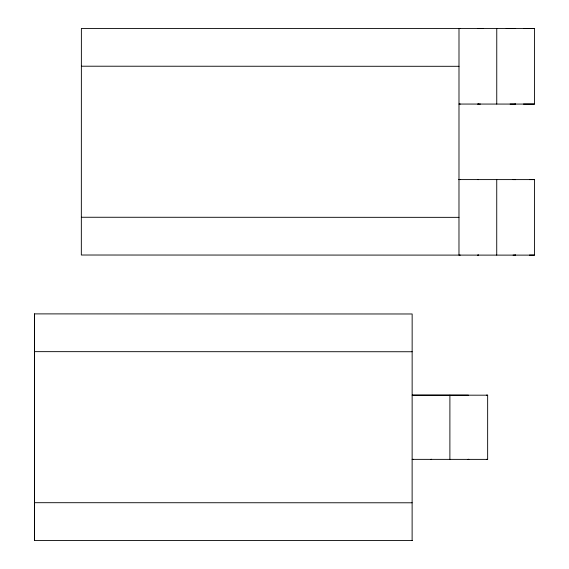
<?xml version="1.0" encoding="UTF-8"?>
<svg xmlns="http://www.w3.org/2000/svg" width="569" height="569" viewBox="0 0 569 569"><rect width="100%" height="100%" fill="white"/><g stroke="black" fill="none" stroke-linecap="round" stroke-linejoin="round"><path stroke-width="0.85" d="M34.474 540.458L34.553 313.889L34.503 540.458L412.376 540.55M412.12 540.55L412.155 313.981L34.531 313.889M449.887 459.368L449.901 395.178M413.407 459.361L412.12 459.361L487.647 459.382L487.654 395.178L486.367 395.171M496.73 255.118L496.744 179.598M496.751 104.07L496.765 28.55M529.44 179.598L534.497 179.598L534.483 255.125L81.331 255.019L81.381 28.45L534.526 28.557L534.511 104.077L458.984 104.056L460.271 104.056M478.522 28.542L477.882 28.542L483.408 28.542M506.204 28.55L515.642 28.55L515.002 28.55M523.466 28.542L534.526 28.55M460.285 28.542L458.998 28.542L458.977 255.111L460.25 255.104M81.388 66.21L459.019 66.303M478.515 104.063L477.868 104.063L480.4 104.063M510.101 104.063L515.628 104.07L514.988 104.063M523.452 104.063L534.511 104.07M513.089 179.598L515.621 179.598L514.973 179.598M458.977 179.591L534.497 179.605M458.977 179.591L460.264 179.591M81.353 217.258L458.984 217.351M513.074 255.111L515.606 255.111L514.959 255.111M529.426 255.111L534.483 255.118M34.531 351.649L412.169 351.742M487.654 395.185L412.134 395.163L468.436 395.171M34.496 502.697L412.134 502.79M486.36 459.368L487.647 459.368M478.501 179.591L477.853 179.591L478.501 179.591M478.486 255.111L477.846 255.111L478.486 255.111M431.643 459.361L431.003 459.361L431.643 459.361M468.764 459.368L468.123 459.368L468.764 459.368"/></g></svg>
